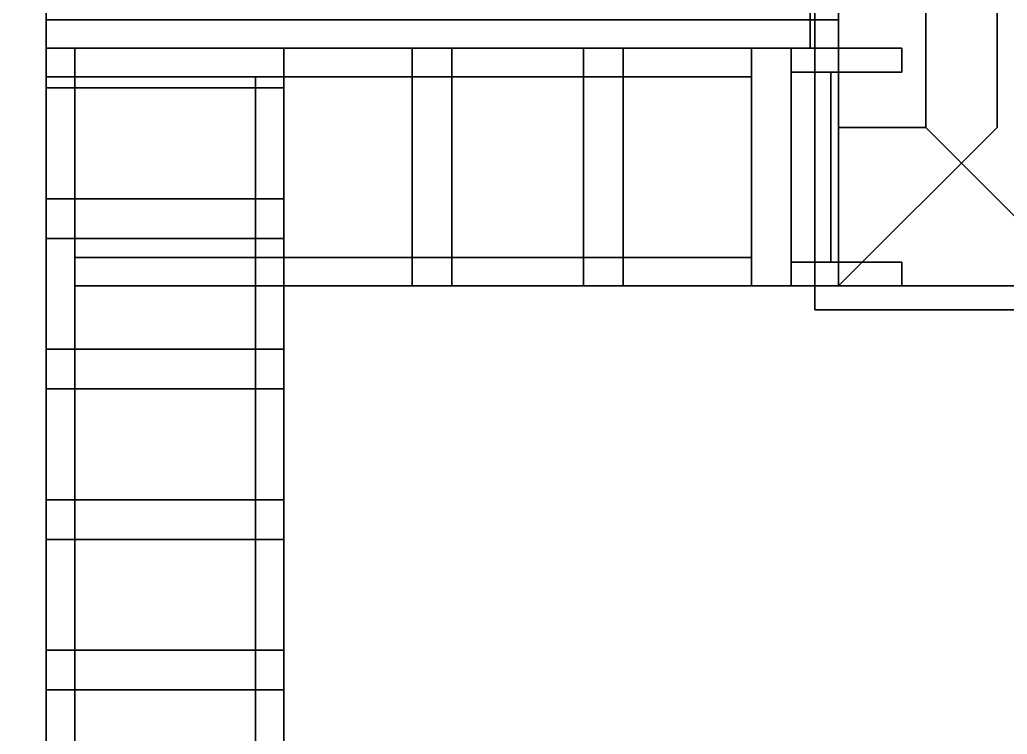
# Model space of a CAD drawing. Extents: x 0 to 4956, y -4930 to 0.
# Drawn here: x 1784 to 2407, y -1827 to -1376 of the extents above; entities that cross this region are included whole.
import ezdxf

# ---------------------------------------------------------------- set-up
doc = ezdxf.new("R2010")
doc.units = 0
for name, color, linetype in [('LAYER0', 7, 'CONTINUOUS'), ('LAYER1273', 45, 'CONTINUOUS'), ('LAYER1274', 45, 'CONTINUOUS'), ('LAYER1275', 45, 'CONTINUOUS'), ('LAYER1276', 7, 'CONTINUOUS'), ('LAYER1277', 45, 'CONTINUOUS'), ('LAYER1278', 45, 'CONTINUOUS'), ('LAYER1280', 45, 'CONTINUOUS'), ('LAYER1281', 45, 'CONTINUOUS'), ('LAYER1282', 45, 'CONTINUOUS'), ('LAYER1283', 45, 'CONTINUOUS'), ('LAYER1286', 45, 'CONTINUOUS'), ('LAYER1288', 45, 'CONTINUOUS'), ('LAYER1290', 45, 'CONTINUOUS'), ('LAYER1291', 45, 'CONTINUOUS'), ('LAYER1292', 45, 'CONTINUOUS'), ('LAYER1295', 45, 'CONTINUOUS'), ('LAYER1296', 45, 'CONTINUOUS'), ('LAYER1298', 45, 'CONTINUOUS'), ('LAYER1299', 45, 'CONTINUOUS'), ('LAYER1301', 45, 'CONTINUOUS'), ('LAYER1303', 45, 'CONTINUOUS'), ('LAYER1304', 45, 'CONTINUOUS'), ('LAYER1305', 45, 'CONTINUOUS'), ('LAYER142', 7, 'CONTINUOUS'), ('LAYER37', 7, 'CONTINUOUS'), ('LAYER38', 7, 'CONTINUOUS'), ('LAYER39', 7, 'CONTINUOUS'), ('LAYER40', 9, 'CONTINUOUS'), ('LAYER41', 9, 'CONTINUOUS'), ('LAYER42', 9, 'CONTINUOUS')]:
    doc.layers.add(name, color=color, linetype=linetype)

msp = doc.modelspace()

# ---------------------------------------------------------------- linework, layer by layer
at = {"layer": 'LAYER0', "invisible_edges": 1}
for points in [[(4956, 0), (0, -4930), (0, 0), (4956, 0)], [(4956, -4930, 5), (0, 0, 5), (0, -4930, 5), (4956, -4930, 5)], [(0, 0, 5), (4956, -4930, 5), (4956, 0, 5), (0, 0, 5)], [(0, -4930), (4956, 0), (4956, -4930), (0, -4930)]]:
    msp.add_3dface(points, dxfattribs=at)
at = {"layer": 'LAYER1273', "invisible_edges": 1}
for points in [[(2140, -1394, 90), (2140, -1544, 2534), (2140, -1394, 2534), (2140, -1394, 90)], [(2140, -1544, 2534), (2140, -1394, 90), (2140, -1544, 90), (2140, -1544, 2534)], [(2165, -1394, 2534), (2140, -1544, 2534), (2165, -1544, 2534), (2165, -1394, 2534)], [(2140, -1544, 2534), (2165, -1394, 2534), (2140, -1394, 2534), (2140, -1544, 2534)], [(2140, -1394, 90), (2165, -1544, 90), (2140, -1544, 90), (2140, -1394, 90)], [(2165, -1544, 90), (2140, -1394, 90), (2165, -1394, 90), (2165, -1544, 90)], [(2165, -1394, 2534), (2140, -1394, 90), (2140, -1394, 2534), (2165, -1394, 2534)], [(2140, -1394, 90), (2165, -1394, 2534), (2165, -1394, 90), (2140, -1394, 90)], [(2165, -1544, 90), (2165, -1394, 2534), (2165, -1544, 2534), (2165, -1544, 90)], [(2165, -1394, 2534), (2165, -1544, 90), (2165, -1394, 90), (2165, -1394, 2534)], [(2165, -1544, 90), (2140, -1544, 2534), (2140, -1544, 90), (2165, -1544, 90)], [(2140, -1544, 2534), (2165, -1544, 90), (2165, -1544, 2534), (2140, -1544, 2534)]]:
    msp.add_3dface(points, dxfattribs=at)
at = {"layer": 'LAYER1274', "invisible_edges": 1}
for points in [[(2246, -1544, 2650), (2246, -1394, 5), (2246, -1544, 5), (2246, -1544, 2650)], [(2246, -1394, 5), (2246, -1544, 2650), (2246, -1394, 2650), (2246, -1394, 5)], [(2271, -1544, 5), (2246, -1394, 5), (2271, -1394, 5), (2271, -1544, 5)], [(2246, -1394, 5), (2271, -1544, 5), (2246, -1544, 5), (2246, -1394, 5)], [(2271, -1394, 2650), (2246, -1394, 5), (2246, -1394, 2650), (2271, -1394, 2650)], [(2246, -1394, 5), (2271, -1394, 2650), (2271, -1394, 5), (2246, -1394, 5)], [(2246, -1544, 2650), (2271, -1394, 2650), (2246, -1394, 2650), (2246, -1544, 2650)], [(2271, -1394, 2650), (2246, -1544, 2650), (2271, -1544, 2650), (2271, -1394, 2650)], [(2271, -1394, 2650), (2271, -1544, 5), (2271, -1394, 5), (2271, -1394, 2650)], [(2271, -1544, 5), (2271, -1394, 2650), (2271, -1544, 2650), (2271, -1544, 5)], [(2271, -1544, 5), (2246, -1544, 2650), (2246, -1544, 5), (2271, -1544, 5)], [(2246, -1544, 2650), (2271, -1544, 5), (2271, -1544, 2650), (2246, -1544, 2650)]]:
    msp.add_3dface(points, dxfattribs=at)
at = {"layer": 'LAYER1275', "invisible_edges": 1}
for points in [[(2271, -1529, 2650), (2341, -1529, 5), (2271, -1529, 5), (2271, -1529, 2650)], [(2341, -1529, 5), (2271, -1529, 2650), (2341, -1529, 2650), (2341, -1529, 5)], [(2271, -1544, 5), (2341, -1529, 5), (2341, -1544, 5), (2271, -1544, 5)], [(2341, -1529, 5), (2271, -1544, 5), (2271, -1529, 5), (2341, -1529, 5)], [(2271, -1529, 2650), (2341, -1544, 2650), (2341, -1529, 2650), (2271, -1529, 2650)], [(2341, -1544, 2650), (2271, -1529, 2650), (2271, -1544, 2650), (2341, -1544, 2650)], [(2271, -1544, 5), (2271, -1529, 2650), (2271, -1529, 5), (2271, -1544, 5)], [(2271, -1529, 2650), (2271, -1544, 5), (2271, -1544, 2650), (2271, -1529, 2650)], [(2341, -1544, 2650), (2341, -1529, 5), (2341, -1529, 2650), (2341, -1544, 2650)], [(2341, -1529, 5), (2341, -1544, 2650), (2341, -1544, 5), (2341, -1529, 5)], [(2341, -1544, 2650), (2271, -1544, 5), (2341, -1544, 5), (2341, -1544, 2650)], [(2271, -1544, 5), (2341, -1544, 2650), (2271, -1544, 2650), (2271, -1544, 5)]]:
    msp.add_3dface(points, dxfattribs=at)
at = {"layer": 'LAYER1276', "invisible_edges": 1}
for points in [[(2271, -1529, 2595), (2271, -1409, 115), (2271, -1529, 115), (2271, -1529, 2595)], [(2271, -1409, 115), (2271, -1529, 2595), (2271, -1409, 2595), (2271, -1409, 115)], [(2296, -1529, 115), (2271, -1409, 115), (2296, -1409, 115), (2296, -1529, 115)], [(2271, -1409, 115), (2296, -1529, 115), (2271, -1529, 115), (2271, -1409, 115)], [(2296, -1409, 2595), (2271, -1409, 115), (2271, -1409, 2595), (2296, -1409, 2595)], [(2271, -1409, 115), (2296, -1409, 2595), (2296, -1409, 115), (2271, -1409, 115)], [(2271, -1529, 2595), (2296, -1409, 2595), (2271, -1409, 2595), (2271, -1529, 2595)], [(2296, -1409, 2595), (2271, -1529, 2595), (2296, -1529, 2595), (2296, -1409, 2595)], [(2296, -1409, 2595), (2296, -1529, 115), (2296, -1409, 115), (2296, -1409, 2595)], [(2296, -1529, 115), (2296, -1409, 2595), (2296, -1529, 2595), (2296, -1529, 115)], [(2296, -1529, 115), (2271, -1529, 2595), (2271, -1529, 115), (2296, -1529, 115)], [(2271, -1529, 2595), (2296, -1529, 115), (2296, -1529, 2595), (2271, -1529, 2595)]]:
    msp.add_3dface(points, dxfattribs=at)
at = {"layer": 'LAYER1277', "invisible_edges": 1}
for points in [[(2271, -1394, 2650), (2341, -1394, 5), (2271, -1394, 5), (2271, -1394, 2650)], [(2341, -1394, 5), (2271, -1394, 2650), (2341, -1394, 2650), (2341, -1394, 5)], [(2271, -1409, 5), (2341, -1394, 5), (2341, -1409, 5), (2271, -1409, 5)], [(2341, -1394, 5), (2271, -1409, 5), (2271, -1394, 5), (2341, -1394, 5)], [(2271, -1394, 2650), (2341, -1409, 2650), (2341, -1394, 2650), (2271, -1394, 2650)], [(2341, -1409, 2650), (2271, -1394, 2650), (2271, -1409, 2650), (2341, -1409, 2650)], [(2271, -1409, 5), (2271, -1394, 2650), (2271, -1394, 5), (2271, -1409, 5)], [(2271, -1394, 2650), (2271, -1409, 5), (2271, -1409, 2650), (2271, -1394, 2650)], [(2341, -1409, 2650), (2341, -1394, 5), (2341, -1394, 2650), (2341, -1409, 2650)], [(2341, -1394, 5), (2341, -1409, 2650), (2341, -1409, 5), (2341, -1394, 5)], [(2341, -1409, 2650), (2271, -1409, 5), (2341, -1409, 5), (2341, -1409, 2650)], [(2271, -1409, 5), (2341, -1409, 2650), (2271, -1409, 2650), (2271, -1409, 5)]]:
    msp.add_3dface(points, dxfattribs=at)
at = {"layer": 'LAYER1278', "invisible_edges": 1}
for points in [[(1801, -1394, 2649), (1819, -1394, 2549), (1801, -1394, 2549), (1801, -1394, 2649)], [(1819, -1394, 2549), (1801, -1394, 2649), (1819, -1394, 2649), (1819, -1394, 2549)], [(1801, -3389, 2549), (1819, -1394, 2549), (1819, -3389, 2549), (1801, -3389, 2549)], [(1819, -1394, 2549), (1801, -3389, 2549), (1801, -1394, 2549), (1819, -1394, 2549)], [(1801, -1394, 2649), (1819, -3389, 2649), (1819, -1394, 2649), (1801, -1394, 2649)], [(1819, -3389, 2649), (1801, -1394, 2649), (1801, -3389, 2649), (1819, -3389, 2649)], [(1801, -3389, 2549), (1801, -1394, 2649), (1801, -1394, 2549), (1801, -3389, 2549)], [(1801, -1394, 2649), (1801, -3389, 2549), (1801, -3389, 2649), (1801, -1394, 2649)], [(1819, -3389, 2649), (1819, -1394, 2549), (1819, -1394, 2649), (1819, -3389, 2649)], [(1819, -1394, 2549), (1819, -3389, 2649), (1819, -3389, 2549), (1819, -1394, 2549)]]:
    msp.add_3dface(points, dxfattribs=at)
at = {"layer": 'LAYER1280', "invisible_edges": 1}
for points in [[(1951, -1774, 90), (1801, -1774, 2534), (1951, -1774, 2534), (1951, -1774, 90)], [(1801, -1774, 2534), (1951, -1774, 90), (1801, -1774, 90), (1801, -1774, 2534)], [(1951, -1799, 2534), (1801, -1774, 2534), (1801, -1799, 2534), (1951, -1799, 2534)], [(1801, -1774, 2534), (1951, -1799, 2534), (1951, -1774, 2534), (1801, -1774, 2534)], [(1801, -1799, 90), (1801, -1774, 2534), (1801, -1774, 90), (1801, -1799, 90)], [(1801, -1774, 2534), (1801, -1799, 90), (1801, -1799, 2534), (1801, -1774, 2534)], [(1951, -1774, 90), (1801, -1799, 90), (1801, -1774, 90), (1951, -1774, 90)], [(1801, -1799, 90), (1951, -1774, 90), (1951, -1799, 90), (1801, -1799, 90)], [(1951, -1799, 2534), (1951, -1774, 90), (1951, -1774, 2534), (1951, -1799, 2534)], [(1951, -1774, 90), (1951, -1799, 2534), (1951, -1799, 90), (1951, -1774, 90)], [(1801, -1799, 90), (1951, -1799, 2534), (1801, -1799, 2534), (1801, -1799, 90)], [(1951, -1799, 2534), (1801, -1799, 90), (1951, -1799, 90), (1951, -1799, 2534)]]:
    msp.add_3dface(points, dxfattribs=at)
at = {"layer": 'LAYER1281', "invisible_edges": 1}
for points in [[(1801, -1412, 75), (1819, -1412, 5), (1801, -1412, 5), (1801, -1412, 75)], [(1819, -1412, 5), (1801, -1412, 75), (1819, -1412, 75), (1819, -1412, 5)], [(1801, -3389, 5), (1819, -1412, 5), (1819, -3389, 5), (1801, -3389, 5)], [(1819, -1412, 5), (1801, -3389, 5), (1801, -1412, 5), (1819, -1412, 5)], [(1801, -1412, 75), (1819, -3389, 75), (1819, -1412, 75), (1801, -1412, 75)], [(1819, -3389, 75), (1801, -1412, 75), (1801, -3389, 75), (1819, -3389, 75)], [(1801, -3389, 5), (1801, -1412, 75), (1801, -1412, 5), (1801, -3389, 5)], [(1801, -1412, 75), (1801, -3389, 5), (1801, -3389, 75), (1801, -1412, 75)], [(1819, -3389, 75), (1819, -1412, 5), (1819, -1412, 75), (1819, -3389, 75)], [(1819, -1412, 5), (1819, -3389, 75), (1819, -3389, 5), (1819, -1412, 5)]]:
    msp.add_3dface(points, dxfattribs=at)
at = {"layer": 'LAYER1282', "invisible_edges": 1}
for points in [[(1951, -1394, 90), (1801, -1394, 2534), (1951, -1394, 2534), (1951, -1394, 90)], [(1801, -1394, 2534), (1951, -1394, 90), (1801, -1394, 90), (1801, -1394, 2534)], [(1951, -1419, 2534), (1801, -1394, 2534), (1801, -1419, 2534), (1951, -1419, 2534)], [(1801, -1394, 2534), (1951, -1419, 2534), (1951, -1394, 2534), (1801, -1394, 2534)], [(1801, -1419, 90), (1801, -1394, 2534), (1801, -1394, 90), (1801, -1419, 90)], [(1801, -1394, 2534), (1801, -1419, 90), (1801, -1419, 2534), (1801, -1394, 2534)], [(1951, -1394, 90), (1801, -1419, 90), (1801, -1394, 90), (1951, -1394, 90)], [(1801, -1419, 90), (1951, -1394, 90), (1951, -1419, 90), (1801, -1419, 90)], [(1951, -1419, 2534), (1951, -1394, 90), (1951, -1394, 2534), (1951, -1419, 2534)], [(1951, -1394, 90), (1951, -1419, 2534), (1951, -1419, 90), (1951, -1394, 90)], [(1801, -1419, 90), (1951, -1419, 2534), (1801, -1419, 2534), (1801, -1419, 90)], [(1951, -1419, 2534), (1801, -1419, 90), (1951, -1419, 90), (1951, -1419, 2534)]]:
    msp.add_3dface(points, dxfattribs=at)
at = {"layer": 'LAYER1283', "invisible_edges": 1}
for points in [[(2032, -1394, 90), (2032, -1544, 2534), (2032, -1394, 2534), (2032, -1394, 90)], [(2032, -1544, 2534), (2032, -1394, 90), (2032, -1544, 90), (2032, -1544, 2534)], [(2057, -1394, 2534), (2032, -1544, 2534), (2057, -1544, 2534), (2057, -1394, 2534)], [(2032, -1544, 2534), (2057, -1394, 2534), (2032, -1394, 2534), (2032, -1544, 2534)], [(2032, -1394, 90), (2057, -1544, 90), (2032, -1544, 90), (2032, -1394, 90)], [(2057, -1544, 90), (2032, -1394, 90), (2057, -1394, 90), (2057, -1544, 90)], [(2057, -1394, 2534), (2032, -1394, 90), (2032, -1394, 2534), (2057, -1394, 2534)], [(2032, -1394, 90), (2057, -1394, 2534), (2057, -1394, 90), (2032, -1394, 90)], [(2057, -1544, 90), (2057, -1394, 2534), (2057, -1544, 2534), (2057, -1544, 90)], [(2057, -1394, 2534), (2057, -1544, 90), (2057, -1394, 90), (2057, -1394, 2534)], [(2057, -1544, 90), (2032, -1544, 2534), (2032, -1544, 90), (2057, -1544, 90)], [(2032, -1544, 2534), (2057, -1544, 90), (2057, -1544, 2534), (2032, -1544, 2534)]]:
    msp.add_3dface(points, dxfattribs=at)
at = {"layer": 'LAYER1286', "invisible_edges": 1}
for points in [[(1933, -1544, 2649), (1951, -1544, 2549), (1933, -1544, 2549), (1933, -1544, 2649)], [(1951, -1544, 2549), (1933, -1544, 2649), (1951, -1544, 2649), (1951, -1544, 2549)], [(1933, -3389, 2549), (1951, -1544, 2549), (1951, -3389, 2549), (1933, -3389, 2549)], [(1951, -1544, 2549), (1933, -3389, 2549), (1933, -1544, 2549), (1951, -1544, 2549)], [(1933, -1544, 2649), (1951, -3389, 2649), (1951, -1544, 2649), (1933, -1544, 2649)], [(1951, -3389, 2649), (1933, -1544, 2649), (1933, -3389, 2649), (1951, -3389, 2649)], [(1933, -3389, 2549), (1933, -1544, 2649), (1933, -1544, 2549), (1933, -3389, 2549)], [(1933, -1544, 2649), (1933, -3389, 2549), (1933, -3389, 2649), (1933, -1544, 2649)], [(1951, -3389, 2649), (1951, -1544, 2549), (1951, -1544, 2649), (1951, -3389, 2649)], [(1951, -1544, 2549), (1951, -3389, 2649), (1951, -3389, 2549), (1951, -1544, 2549)]]:
    msp.add_3dface(points, dxfattribs=at)
at = {"layer": 'LAYER1288', "invisible_edges": 1}
for points in [[(1951, -1584, 90), (1801, -1584, 2534), (1951, -1584, 2534), (1951, -1584, 90)], [(1801, -1584, 2534), (1951, -1584, 90), (1801, -1584, 90), (1801, -1584, 2534)], [(1951, -1609, 2534), (1801, -1584, 2534), (1801, -1609, 2534), (1951, -1609, 2534)], [(1801, -1584, 2534), (1951, -1609, 2534), (1951, -1584, 2534), (1801, -1584, 2534)], [(1801, -1609, 90), (1801, -1584, 2534), (1801, -1584, 90), (1801, -1609, 90)], [(1801, -1584, 2534), (1801, -1609, 90), (1801, -1609, 2534), (1801, -1584, 2534)], [(1951, -1584, 90), (1801, -1609, 90), (1801, -1584, 90), (1951, -1584, 90)], [(1801, -1609, 90), (1951, -1584, 90), (1951, -1609, 90), (1801, -1609, 90)], [(1951, -1609, 2534), (1951, -1584, 90), (1951, -1584, 2534), (1951, -1609, 2534)], [(1951, -1584, 90), (1951, -1609, 2534), (1951, -1609, 90), (1951, -1584, 90)], [(1801, -1609, 90), (1951, -1609, 2534), (1801, -1609, 2534), (1801, -1609, 90)], [(1951, -1609, 2534), (1801, -1609, 90), (1951, -1609, 90), (1951, -1609, 2534)]]:
    msp.add_3dface(points, dxfattribs=at)
at = {"layer": 'LAYER1290', "invisible_edges": 1}
for points in [[(2246, -1394, 2649), (1819, -1394, 2549), (1819, -1394, 2649), (2246, -1394, 2649)], [(1819, -1394, 2549), (2246, -1394, 2649), (2246, -1394, 2549), (1819, -1394, 2549)], [(1819, -1412, 2649), (1819, -1394, 2549), (1819, -1412, 2549), (1819, -1412, 2649)], [(1819, -1394, 2549), (1819, -1412, 2649), (1819, -1394, 2649), (1819, -1394, 2549)], [(2246, -1412, 2549), (1819, -1394, 2549), (2246, -1394, 2549), (2246, -1412, 2549)], [(1819, -1394, 2549), (2246, -1412, 2549), (1819, -1412, 2549), (1819, -1394, 2549)], [(1819, -1412, 2649), (2246, -1394, 2649), (1819, -1394, 2649), (1819, -1412, 2649)], [(2246, -1394, 2649), (1819, -1412, 2649), (2246, -1412, 2649), (2246, -1394, 2649)], [(2246, -1394, 2649), (2246, -1412, 2549), (2246, -1394, 2549), (2246, -1394, 2649)], [(2246, -1412, 2549), (2246, -1394, 2649), (2246, -1412, 2649), (2246, -1412, 2549)], [(2246, -1412, 2549), (1819, -1412, 2649), (1819, -1412, 2549), (2246, -1412, 2549)], [(1819, -1412, 2649), (2246, -1412, 2549), (2246, -1412, 2649), (1819, -1412, 2649)]]:
    msp.add_3dface(points, dxfattribs=at)
at = {"layer": 'LAYER1291', "invisible_edges": 1}
for points in [[(1951, -1526, 5), (2246, -1544, 5), (1951, -1544, 5), (1951, -1526, 5)], [(2246, -1544, 5), (1951, -1526, 5), (2246, -1526, 5), (2246, -1544, 5)], [(1951, -1544, 75), (1951, -1526, 5), (1951, -1544, 5), (1951, -1544, 75)], [(1951, -1526, 5), (1951, -1544, 75), (1951, -1526, 75), (1951, -1526, 5)], [(2246, -1526, 75), (1951, -1544, 75), (2246, -1544, 75), (2246, -1526, 75)], [(1951, -1544, 75), (2246, -1526, 75), (1951, -1526, 75), (1951, -1544, 75)], [(1951, -1526, 5), (2246, -1526, 75), (2246, -1526, 5), (1951, -1526, 5)], [(2246, -1526, 75), (1951, -1526, 5), (1951, -1526, 75), (2246, -1526, 75)], [(2246, -1526, 75), (2246, -1544, 5), (2246, -1526, 5), (2246, -1526, 75)], [(2246, -1544, 5), (2246, -1526, 75), (2246, -1544, 75), (2246, -1544, 5)], [(1951, -1544, 75), (2246, -1544, 5), (2246, -1544, 75), (1951, -1544, 75)], [(2246, -1544, 5), (1951, -1544, 75), (1951, -1544, 5), (2246, -1544, 5)]]:
    msp.add_3dface(points, dxfattribs=at)
at = {"layer": 'LAYER1292', "invisible_edges": 1}
for points in [[(1951, -1679, 90), (1801, -1679, 2534), (1951, -1679, 2534), (1951, -1679, 90)], [(1801, -1679, 2534), (1951, -1679, 90), (1801, -1679, 90), (1801, -1679, 2534)], [(1951, -1704, 2534), (1801, -1679, 2534), (1801, -1704, 2534), (1951, -1704, 2534)], [(1801, -1679, 2534), (1951, -1704, 2534), (1951, -1679, 2534), (1801, -1679, 2534)], [(1801, -1704, 90), (1801, -1679, 2534), (1801, -1679, 90), (1801, -1704, 90)], [(1801, -1679, 2534), (1801, -1704, 90), (1801, -1704, 2534), (1801, -1679, 2534)], [(1951, -1679, 90), (1801, -1704, 90), (1801, -1679, 90), (1951, -1679, 90)], [(1801, -1704, 90), (1951, -1679, 90), (1951, -1704, 90), (1801, -1704, 90)], [(1951, -1704, 2534), (1951, -1679, 90), (1951, -1679, 2534), (1951, -1704, 2534)], [(1951, -1679, 90), (1951, -1704, 2534), (1951, -1704, 90), (1951, -1679, 90)], [(1801, -1704, 90), (1951, -1704, 2534), (1801, -1704, 2534), (1801, -1704, 90)], [(1951, -1704, 2534), (1801, -1704, 90), (1951, -1704, 90), (1951, -1704, 2534)]]:
    msp.add_3dface(points, dxfattribs=at)
at = {"layer": 'LAYER1295', "invisible_edges": 1}
for points in [[(1801, -1394, 5), (2246, -1412, 5), (1801, -1412, 5), (1801, -1394, 5)], [(2246, -1412, 5), (1801, -1394, 5), (2246, -1394, 5), (2246, -1412, 5)], [(1801, -1412, 75), (1801, -1394, 5), (1801, -1412, 5), (1801, -1412, 75)], [(1801, -1394, 5), (1801, -1412, 75), (1801, -1394, 75), (1801, -1394, 5)], [(2246, -1394, 75), (1801, -1412, 75), (2246, -1412, 75), (2246, -1394, 75)], [(1801, -1412, 75), (2246, -1394, 75), (1801, -1394, 75), (1801, -1412, 75)], [(1801, -1394, 5), (2246, -1394, 75), (2246, -1394, 5), (1801, -1394, 5)], [(2246, -1394, 75), (1801, -1394, 5), (1801, -1394, 75), (2246, -1394, 75)], [(2246, -1394, 75), (2246, -1412, 5), (2246, -1394, 5), (2246, -1394, 75)], [(2246, -1412, 5), (2246, -1394, 75), (2246, -1412, 75), (2246, -1412, 5)], [(1801, -1412, 75), (2246, -1412, 5), (2246, -1412, 75), (1801, -1412, 75)], [(2246, -1412, 5), (1801, -1412, 75), (1801, -1412, 5), (2246, -1412, 5)]]:
    msp.add_3dface(points, dxfattribs=at)
at = {"layer": 'LAYER1296', "invisible_edges": 1}
for points in [[(1951, -3389, 75), (1801, -1394, 75), (1951, -1394, 75), (1951, -3389, 75)], [(1801, -1394, 75), (1951, -3389, 75), (1801, -3389, 75), (1801, -1394, 75)], [(1951, -1394, 90), (1801, -1394, 75), (1801, -1394, 90), (1951, -1394, 90)], [(1801, -1394, 75), (1951, -1394, 90), (1951, -1394, 75), (1801, -1394, 75)], [(1801, -3389, 90), (1801, -1394, 75), (1801, -3389, 75), (1801, -3389, 90)], [(1801, -1394, 75), (1801, -3389, 90), (1801, -1394, 90), (1801, -1394, 75)], [(1801, -3389, 90), (1951, -1394, 90), (1801, -1394, 90), (1801, -3389, 90)], [(1951, -1394, 90), (1801, -3389, 90), (1951, -3389, 90), (1951, -1394, 90)], [(1951, -1394, 90), (1951, -3389, 75), (1951, -1394, 75), (1951, -1394, 90)], [(1951, -3389, 75), (1951, -1394, 90), (1951, -3389, 90), (1951, -3389, 75)]]:
    msp.add_3dface(points, dxfattribs=at)
at = {"layer": 'LAYER1298', "invisible_edges": 1}
for points in [[(1951, -3389, 2534), (1801, -1394, 2534), (1951, -1394, 2534), (1951, -3389, 2534)], [(1801, -1394, 2534), (1951, -3389, 2534), (1801, -3389, 2534), (1801, -1394, 2534)], [(1951, -1394, 2549), (1801, -1394, 2534), (1801, -1394, 2549), (1951, -1394, 2549)], [(1801, -1394, 2534), (1951, -1394, 2549), (1951, -1394, 2534), (1801, -1394, 2534)], [(1801, -3389, 2549), (1801, -1394, 2534), (1801, -3389, 2534), (1801, -3389, 2549)], [(1801, -1394, 2534), (1801, -3389, 2549), (1801, -1394, 2549), (1801, -1394, 2534)], [(1801, -3389, 2549), (1951, -1394, 2549), (1801, -1394, 2549), (1801, -3389, 2549)], [(1951, -1394, 2549), (1801, -3389, 2549), (1951, -3389, 2549), (1951, -1394, 2549)], [(1951, -1394, 2549), (1951, -3389, 2534), (1951, -1394, 2534), (1951, -1394, 2549)], [(1951, -3389, 2534), (1951, -1394, 2549), (1951, -3389, 2549), (1951, -3389, 2534)]]:
    msp.add_3dface(points, dxfattribs=at)
at = {"layer": 'LAYER1299', "invisible_edges": 1}
for points in [[(1933, -1412, 75), (1951, -1412, 5), (1933, -1412, 5), (1933, -1412, 75)], [(1951, -1412, 5), (1933, -1412, 75), (1951, -1412, 75), (1951, -1412, 5)], [(1933, -3389, 5), (1951, -1412, 5), (1951, -3389, 5), (1933, -3389, 5)], [(1951, -1412, 5), (1933, -3389, 5), (1933, -1412, 5), (1951, -1412, 5)], [(1933, -1412, 75), (1951, -3389, 75), (1951, -1412, 75), (1933, -1412, 75)], [(1951, -3389, 75), (1933, -1412, 75), (1933, -3389, 75), (1951, -3389, 75)], [(1933, -3389, 5), (1933, -1412, 75), (1933, -1412, 5), (1933, -3389, 5)], [(1933, -1412, 75), (1933, -3389, 5), (1933, -3389, 75), (1933, -1412, 75)], [(1951, -3389, 75), (1951, -1412, 5), (1951, -1412, 75), (1951, -3389, 75)], [(1951, -1412, 5), (1951, -3389, 75), (1951, -3389, 5), (1951, -1412, 5)]]:
    msp.add_3dface(points, dxfattribs=at)
at = {"layer": 'LAYER1301', "invisible_edges": 1}
for points in [[(1951, -1489, 90), (1801, -1489, 2534), (1951, -1489, 2534), (1951, -1489, 90)], [(1801, -1489, 2534), (1951, -1489, 90), (1801, -1489, 90), (1801, -1489, 2534)], [(1951, -1514, 2534), (1801, -1489, 2534), (1801, -1514, 2534), (1951, -1514, 2534)], [(1801, -1489, 2534), (1951, -1514, 2534), (1951, -1489, 2534), (1801, -1489, 2534)], [(1801, -1514, 90), (1801, -1489, 2534), (1801, -1489, 90), (1801, -1514, 90)], [(1801, -1489, 2534), (1801, -1514, 90), (1801, -1514, 2534), (1801, -1489, 2534)], [(1951, -1489, 90), (1801, -1514, 90), (1801, -1489, 90), (1951, -1489, 90)], [(1801, -1514, 90), (1951, -1489, 90), (1951, -1514, 90), (1801, -1514, 90)], [(1951, -1514, 2534), (1951, -1489, 90), (1951, -1489, 2534), (1951, -1514, 2534)], [(1951, -1489, 90), (1951, -1514, 2534), (1951, -1514, 90), (1951, -1489, 90)], [(1801, -1514, 90), (1951, -1514, 2534), (1801, -1514, 2534), (1801, -1514, 90)], [(1951, -1514, 2534), (1801, -1514, 90), (1951, -1514, 90), (1951, -1514, 2534)]]:
    msp.add_3dface(points, dxfattribs=at)
at = {"layer": 'LAYER1303', "invisible_edges": 1}
for points in [[(2246, -1394, 2534), (1951, -1544, 2534), (1951, -1394, 2534), (2246, -1394, 2534)], [(1951, -1544, 2534), (2246, -1394, 2534), (2246, -1544, 2534), (1951, -1544, 2534)], [(1951, -1394, 2549), (1951, -1544, 2534), (1951, -1544, 2549), (1951, -1394, 2549)], [(1951, -1544, 2534), (1951, -1394, 2549), (1951, -1394, 2534), (1951, -1544, 2534)], [(1951, -1394, 2549), (2246, -1394, 2534), (1951, -1394, 2534), (1951, -1394, 2549)], [(2246, -1394, 2534), (1951, -1394, 2549), (2246, -1394, 2549), (2246, -1394, 2534)], [(2246, -1544, 2549), (1951, -1394, 2549), (1951, -1544, 2549), (2246, -1544, 2549)], [(1951, -1394, 2549), (2246, -1544, 2549), (2246, -1394, 2549), (1951, -1394, 2549)], [(2246, -1394, 2534), (2246, -1544, 2549), (2246, -1544, 2534), (2246, -1394, 2534)], [(2246, -1544, 2549), (2246, -1394, 2534), (2246, -1394, 2549), (2246, -1544, 2549)], [(2246, -1544, 2549), (1951, -1544, 2534), (2246, -1544, 2534), (2246, -1544, 2549)], [(1951, -1544, 2534), (2246, -1544, 2549), (1951, -1544, 2549), (1951, -1544, 2534)]]:
    msp.add_3dface(points, dxfattribs=at)
at = {"layer": 'LAYER1304', "invisible_edges": 1}
for points in [[(2246, -1526, 2649), (1819, -1526, 2549), (1819, -1526, 2649), (2246, -1526, 2649)], [(1819, -1526, 2549), (2246, -1526, 2649), (2246, -1526, 2549), (1819, -1526, 2549)], [(1819, -1544, 2649), (1819, -1526, 2549), (1819, -1544, 2549), (1819, -1544, 2649)], [(1819, -1526, 2549), (1819, -1544, 2649), (1819, -1526, 2649), (1819, -1526, 2549)], [(2246, -1544, 2549), (1819, -1526, 2549), (2246, -1526, 2549), (2246, -1544, 2549)], [(1819, -1526, 2549), (2246, -1544, 2549), (1819, -1544, 2549), (1819, -1526, 2549)], [(1819, -1544, 2649), (2246, -1526, 2649), (1819, -1526, 2649), (1819, -1544, 2649)], [(2246, -1526, 2649), (1819, -1544, 2649), (2246, -1544, 2649), (2246, -1526, 2649)], [(2246, -1526, 2649), (2246, -1544, 2549), (2246, -1526, 2549), (2246, -1526, 2649)], [(2246, -1544, 2549), (2246, -1526, 2649), (2246, -1544, 2649), (2246, -1544, 2549)], [(2246, -1544, 2549), (1819, -1544, 2649), (1819, -1544, 2549), (2246, -1544, 2549)], [(1819, -1544, 2649), (2246, -1544, 2549), (2246, -1544, 2649), (1819, -1544, 2649)]]:
    msp.add_3dface(points, dxfattribs=at)
at = {"layer": 'LAYER1305', "invisible_edges": 1}
for points in [[(2246, -1394, 75), (1951, -1544, 75), (1951, -1394, 75), (2246, -1394, 75)], [(1951, -1544, 75), (2246, -1394, 75), (2246, -1544, 75), (1951, -1544, 75)], [(1951, -1394, 90), (1951, -1544, 75), (1951, -1544, 90), (1951, -1394, 90)], [(1951, -1544, 75), (1951, -1394, 90), (1951, -1394, 75), (1951, -1544, 75)], [(1951, -1394, 90), (2246, -1394, 75), (1951, -1394, 75), (1951, -1394, 90)], [(2246, -1394, 75), (1951, -1394, 90), (2246, -1394, 90), (2246, -1394, 75)], [(2246, -1544, 90), (1951, -1394, 90), (1951, -1544, 90), (2246, -1544, 90)], [(1951, -1394, 90), (2246, -1544, 90), (2246, -1394, 90), (1951, -1394, 90)], [(2246, -1394, 75), (2246, -1544, 90), (2246, -1544, 75), (2246, -1394, 75)], [(2246, -1544, 90), (2246, -1394, 75), (2246, -1394, 90), (2246, -1544, 90)], [(2246, -1544, 90), (1951, -1544, 75), (2246, -1544, 75), (2246, -1544, 90)], [(1951, -1544, 75), (2246, -1544, 90), (1951, -1544, 90), (1951, -1544, 75)]]:
    msp.add_3dface(points, dxfattribs=at)
at = {"layer": 'LAYER142'}
for points, invisible_edges in [([(2286, -115, 5), (2301, -100, 5), (2286, -1559, 5), (2286, -115, 5)], 3), ([(2286, -1559, 5), (2301, -100, 5), (2301, -1544, 5), (2286, -1559, 5)], 5), ([(2301, -100, 115), (2286, -115, 115), (2301, -1544, 115), (2301, -100, 115)], 3), ([(2301, -100, 5), (2301, -1544, 115), (2301, -1544, 5), (2301, -100, 5)], 1), ([(2301, -1544, 115), (2301, -100, 5), (2301, -100, 115), (2301, -1544, 115)], 1), ([(2286, -115, 115), (2286, -1559, 5), (2286, -1559, 115), (2286, -115, 115)], 1), ([(2286, -1559, 5), (2286, -115, 115), (2286, -115, 5), (2286, -1559, 5)], 1), ([(2286, -1559, 115), (2301, -1544, 115), (2286, -115, 115), (2286, -1559, 115)], 3), ([(2286, -1559, 5), (2301, -1544, 5), (2471, -1559, 5), (2286, -1559, 5)], 3), ([(2301, -1544, 115), (2286, -1559, 115), (2471, -1559, 115), (2301, -1544, 115)], 5), ([(2471, -1559, 5), (2301, -1544, 5), (2456, -1544, 5), (2471, -1559, 5)], 5), ([(2301, -1544, 115), (2456, -1544, 5), (2301, -1544, 5), (2301, -1544, 115)], 1), ([(2456, -1544, 5), (2301, -1544, 115), (2456, -1544, 115), (2456, -1544, 5)], 1), ([(2301, -1544, 115), (2471, -1559, 115), (2456, -1544, 115), (2301, -1544, 115)], 3), ([(2471, -1559, 115), (2286, -1559, 5), (2471, -1559, 5), (2471, -1559, 115)], 1), ([(2286, -1559, 5), (2471, -1559, 115), (2286, -1559, 115), (2286, -1559, 5)], 1)]:
    msp.add_3dface(points, dxfattribs=dict(at, invisible_edges=invisible_edges))
at = {"layer": 'LAYER37', "invisible_edges": 1}
for points in [[(2456, -903, 5), (2356, -1444, 5), (2356, -802.1599, 5), (2456, -903, 5)], [(2356, -802.1599, 2599), (2356, -1444, 5), (2356, -1444, 2599), (2356, -802.1599, 2599)], [(2356, -1444, 5), (2356, -802.1599, 2599), (2356, -802.1599, 5), (2356, -1444, 5)], [(2356, -1444, 5), (2456, -903, 5), (2456, -1544, 5), (2356, -1444, 5)], [(2356, -1444, 2599), (2456, -1544, 5), (2456, -1544, 2599), (2356, -1444, 2599)], [(2456, -1544, 5), (2356, -1444, 2599), (2356, -1444, 5), (2456, -1544, 5)]]:
    msp.add_3dface(points, dxfattribs=at)
at = {"layer": 'LAYER38', "invisible_edges": 1}
for points in [[(2356, -1444, 5), (2301, -1544, 5), (2301, -1444, 5), (2356, -1444, 5)], [(2301, -1544, 5), (2356, -1444, 5), (2456, -1544, 5), (2301, -1544, 5)], [(2301, -1444, 2599), (2356, -1444, 5), (2301, -1444, 5), (2301, -1444, 2599)], [(2356, -1444, 5), (2301, -1444, 2599), (2356, -1444, 2599), (2356, -1444, 5)], [(2301, -1444, 2599), (2301, -1544, 5), (2301, -1544, 2599), (2301, -1444, 2599)], [(2301, -1544, 5), (2301, -1444, 2599), (2301, -1444, 5), (2301, -1544, 5)], [(2356, -1444, 5), (2456, -1544, 2599), (2456, -1544, 5), (2356, -1444, 5)], [(2456, -1544, 2599), (2356, -1444, 5), (2356, -1444, 2599), (2456, -1544, 2599)], [(2456, -1544, 2599), (2301, -1544, 5), (2456, -1544, 5), (2456, -1544, 2599)], [(2301, -1544, 5), (2456, -1544, 2599), (2301, -1544, 2599), (2301, -1544, 5)]]:
    msp.add_3dface(points, dxfattribs=at)
at = {"layer": 'LAYER39', "invisible_edges": 1}
for points in [[(2401, 0, 5), (2301, -1544, 5), (2301, -100, 5), (2401, 0, 5)], [(2301, -1544, 5), (2401, 0, 5), (2401, -1444, 5), (2301, -1544, 5)], [(2401, 0, 5), (2401, -1444, 2599), (2401, -1444, 5), (2401, 0, 5)], [(2401, -1444, 2599), (2401, 0, 5), (2401, 0, 2599), (2401, -1444, 2599)], [(2301, -100, 2599), (2301, -1544, 5), (2301, -1544, 2599), (2301, -100, 2599)], [(2301, -1544, 5), (2301, -100, 2599), (2301, -100, 5), (2301, -1544, 5)], [(2401, -1444, 5), (2301, -1544, 2599), (2301, -1544, 5), (2401, -1444, 5)], [(2301, -1544, 2599), (2401, -1444, 5), (2401, -1444, 2599), (2301, -1544, 2599)]]:
    msp.add_3dface(points, dxfattribs=at)
at = {"layer": 'LAYER40', "invisible_edges": 1}
for points in [[(2301, -1394, 760), (1801, -532, 760), (2301, -532, 760), (2301, -1394, 760)], [(1801, -532, 760), (2301, -1394, 760), (1801, -1394, 760), (1801, -532, 760)], [(1801, -1394, 778), (1801, -532, 760), (1801, -1394, 760), (1801, -1394, 778)], [(1801, -532, 760), (1801, -1394, 778), (1801, -532, 778), (1801, -532, 760)], [(1801, -1394, 778), (2301, -532, 778), (1801, -532, 778), (1801, -1394, 778)], [(2301, -532, 778), (1801, -1394, 778), (2301, -1394, 778), (2301, -532, 778)], [(2301, -532, 778), (2301, -1394, 760), (2301, -532, 760), (2301, -532, 778)], [(2301, -1394, 760), (2301, -532, 778), (2301, -1394, 778), (2301, -1394, 760)], [(2301, -1394, 760), (1801, -1394, 778), (1801, -1394, 760), (2301, -1394, 760)], [(1801, -1394, 778), (2301, -1394, 760), (2301, -1394, 778), (1801, -1394, 778)]]:
    msp.add_3dface(points, dxfattribs=at)
at = {"layer": 'LAYER41', "invisible_edges": 1}
for points in [[(2301, -1376, 625), (1801, -1376, 760), (2301, -1376, 760), (2301, -1376, 625)], [(1801, -1376, 760), (2301, -1376, 625), (1801, -1376, 625), (1801, -1376, 760)], [(2301, -1394, 760), (1801, -1376, 760), (1801, -1394, 760), (2301, -1394, 760)], [(1801, -1376, 760), (2301, -1394, 760), (2301, -1376, 760), (1801, -1376, 760)], [(1801, -1394, 625), (1801, -1376, 760), (1801, -1376, 625), (1801, -1394, 625)], [(1801, -1376, 760), (1801, -1394, 625), (1801, -1394, 760), (1801, -1376, 760)], [(2301, -1376, 625), (1801, -1394, 625), (1801, -1376, 625), (2301, -1376, 625)], [(1801, -1394, 625), (2301, -1376, 625), (2301, -1394, 625), (1801, -1394, 625)], [(2301, -1394, 760), (2301, -1376, 625), (2301, -1376, 760), (2301, -1394, 760)], [(2301, -1376, 625), (2301, -1394, 760), (2301, -1394, 625), (2301, -1376, 625)], [(1801, -1394, 625), (2301, -1394, 760), (1801, -1394, 760), (1801, -1394, 625)], [(2301, -1394, 760), (1801, -1394, 625), (2301, -1394, 625), (2301, -1394, 760)]]:
    msp.add_3dface(points, dxfattribs=at)
at = {"layer": 'LAYER42', "invisible_edges": 1}
for points in [[(2283, -1394, 778), (2301, -118, 778), (2301, -1394, 778), (2283, -1394, 778)], [(2301, -118, 778), (2283, -1394, 778), (2283, -118, 778), (2301, -118, 778)], [(2283, -118, 848), (2301, -1394, 848), (2301, -118, 848), (2283, -118, 848)], [(2301, -1394, 848), (2283, -118, 848), (2283, -1394, 848), (2301, -1394, 848)], [(2283, -1394, 778), (2283, -118, 848), (2283, -118, 778), (2283, -1394, 778)], [(2283, -118, 848), (2283, -1394, 778), (2283, -1394, 848), (2283, -118, 848)], [(2301, -1394, 848), (2301, -118, 778), (2301, -118, 848), (2301, -1394, 848)], [(2301, -118, 778), (2301, -1394, 848), (2301, -1394, 778), (2301, -118, 778)], [(2301, -1394, 848), (2283, -1394, 778), (2301, -1394, 778), (2301, -1394, 848)], [(2283, -1394, 778), (2301, -1394, 848), (2283, -1394, 848), (2283, -1394, 778)]]:
    msp.add_3dface(points, dxfattribs=at)

# ---------------------------------------------------------------- meshes
at = {"layer": 'LAYER37'}
mesh = msp.add_polymesh((2, 2), dxfattribs=at)
for k, corner in enumerate([(2456, -903, 2599), (2456, -1544, 2599), (2356, -802.1631, 2599), (2356, -1444, 2599)]):
    mesh.set_mesh_vertex(divmod(k, 2), corner)
at = {"layer": 'LAYER38'}
mesh = msp.add_polymesh((2, 2), dxfattribs=at)
for k, corner in enumerate([(2456, -1544, 2599), (2301, -1544, 2599), (2356, -1444, 2599), (2301, -1444, 2599)]):
    mesh.set_mesh_vertex(divmod(k, 2), corner)
at = {"layer": 'LAYER39'}
mesh = msp.add_polymesh((2, 2), dxfattribs=at)
for k, corner in enumerate([(2301, -1544, 2599), (2301, -100, 2599), (2401, -1444, 2599), (2401, 0, 2599)]):
    mesh.set_mesh_vertex(divmod(k, 2), corner)

doc.saveas('drawing.dxf')
